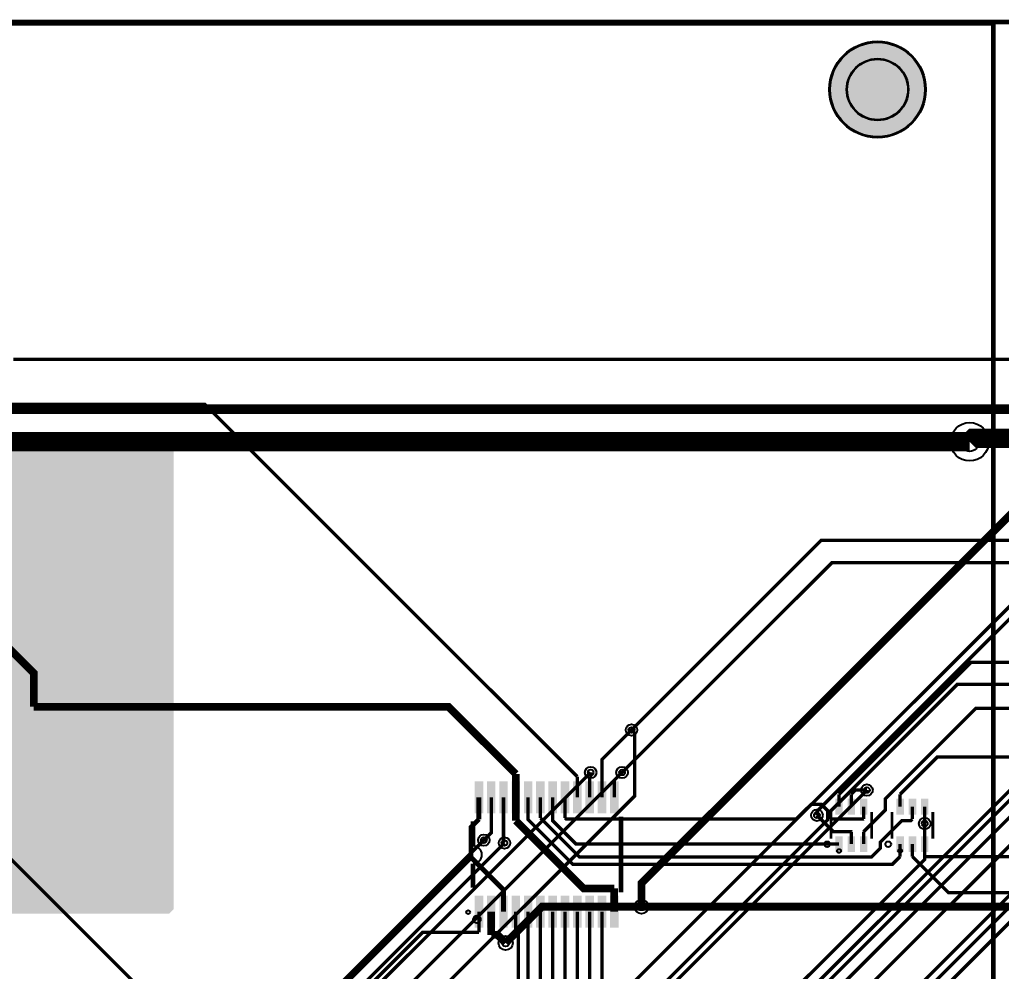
# Model space of a CAD drawing. Header units: millimetres. Extents: x 0 to 210, y -1 to 136.
# Drawn here: x 82.9 to 134.7, y 85.4 to 135.8 of the extents above; entities that cross this region are included whole.
import ezdxf

# ---------------------------------------------------------------- set-up
doc = ezdxf.new("R2010")
doc.units = ezdxf.units.MM
for name, color, linetype, true_color in [('BoardOutLine', 7, 'Continuous', 0xff00ff), ('BottomLayer', 7, 'Continuous', 0x0000ff), ('BottomSolderMaskLayer', 7, 'Continuous', 0xaa00ff), ('Document', 7, 'Continuous', 0xffffff), ('Hole', 7, 'Continuous', 0x222222), ('Multi-Layer', 7, 'Continuous', 0xc0c0c0), ('TopLayer', 7, 'Continuous', 0xff0000), ('TopPasteMaskLayer', 7, 'Continuous', 0x808080), ('TopSilkLayer', 7, 'Continuous', 0xffcc00), ('TopSolderMaskLayer', 7, 'Continuous', 0x800080)]:
    doc.layers.add(name, color=color, linetype=linetype, true_color=true_color)

msp = doc.modelspace()

# ---------------------------------------------------------------- hatches: boundary and pattern name
at = {"layer": 'BottomSolderMaskLayer'}
msp.add_hatch(color=256, dxfattribs=at).paths.add_polyline_path([(125.632, 132.058, 1), (130.733, 132.058, 1)])
at = {"layer": 'TopLayer'}
for points in [[(73.813, 113.894), (73.813, 89.027), (74.346, 88.494), (90.754, 88.494), (90.983, 88.722), (90.983, 113.437), (90.475, 113.945)], [(106.918, 95.466), (107.318, 95.466), (107.318, 93.816), (106.918, 93.816)], [(107.568, 95.466), (107.968, 95.466), (107.968, 93.816), (107.568, 93.816)], [(108.218, 95.466), (108.618, 95.466), (108.618, 93.816), (108.218, 93.816)], [(108.868, 95.466), (109.268, 95.466), (109.268, 93.816), (108.868, 93.816)], [(109.518, 95.466), (109.918, 95.466), (109.918, 93.816), (109.518, 93.816)], [(110.168, 95.466), (110.568, 95.466), (110.568, 93.816), (110.168, 93.816)], [(110.818, 95.466), (111.218, 95.466), (111.218, 93.816), (110.818, 93.816)], [(111.468, 95.466), (111.868, 95.466), (111.868, 93.816), (111.468, 93.816)], [(112.118, 95.466), (112.518, 95.466), (112.518, 93.816), (112.118, 93.816)], [(112.768, 95.466), (113.168, 95.466), (113.168, 93.816), (112.768, 93.816)], [(113.418, 95.466), (113.818, 95.466), (113.818, 93.816), (113.418, 93.816)], [(114.068, 95.466), (114.468, 95.466), (114.468, 93.816), (114.068, 93.816)], [(125.972, 94.536), (126.322, 94.536), (126.322, 93.756), (125.972, 93.756)], [(126.622, 94.536), (126.972, 94.536), (126.972, 93.756), (126.622, 93.756)], [(127.272, 94.536), (127.622, 94.536), (127.622, 93.756), (127.272, 93.756)], [(129.197, 94.536), (129.547, 94.536), (129.547, 93.756), (129.197, 93.756)], [(129.847, 94.536), (130.197, 94.536), (130.197, 93.756), (129.847, 93.756)], [(130.497, 94.536), (130.847, 94.536), (130.847, 93.756), (130.497, 93.756)], [(125.972, 92.556), (126.322, 92.556), (126.322, 91.776), (125.972, 91.776)], [(126.622, 92.556), (126.972, 92.556), (126.972, 91.776), (126.622, 91.776)], [(127.272, 92.556), (127.622, 92.556), (127.622, 91.776), (127.272, 91.776)], [(129.197, 92.556), (129.547, 92.556), (129.547, 91.776), (129.197, 91.776)], [(129.847, 92.556), (130.197, 92.556), (130.197, 91.776), (129.847, 91.776)], [(130.497, 92.556), (130.847, 92.556), (130.847, 91.776), (130.497, 91.776)], [(106.918, 89.42), (107.318, 89.42), (107.318, 87.77), (106.918, 87.77)], [(107.568, 89.42), (107.968, 89.42), (107.968, 87.77), (107.568, 87.77)], [(108.218, 89.42), (108.618, 89.42), (108.618, 87.77), (108.218, 87.77)], [(108.868, 89.42), (109.268, 89.42), (109.268, 87.77), (108.868, 87.77)], [(109.518, 89.42), (109.918, 89.42), (109.918, 87.77), (109.518, 87.77)], [(110.168, 89.42), (110.568, 89.42), (110.568, 87.77), (110.168, 87.77)], [(110.818, 89.42), (111.218, 89.42), (111.218, 87.77), (110.818, 87.77)], [(111.468, 89.42), (111.868, 89.42), (111.868, 87.77), (111.468, 87.77)], [(112.118, 89.42), (112.518, 89.42), (112.518, 87.77), (112.118, 87.77)], [(112.768, 89.42), (113.168, 89.42), (113.168, 87.77), (112.768, 87.77)], [(113.418, 89.42), (113.818, 89.42), (113.818, 87.77), (113.418, 87.77)], [(114.068, 89.42), (114.468, 89.42), (114.468, 87.77), (114.068, 87.77)]]:
    msp.add_hatch(color=256, dxfattribs=at).paths.add_polyline_path(points)
at = {"layer": 'TopPasteMaskLayer'}
for points in [[(106.918, 95.466), (107.318, 95.466), (107.318, 93.816), (106.918, 93.816)], [(107.568, 95.466), (107.968, 95.466), (107.968, 93.816), (107.568, 93.816)], [(108.218, 95.466), (108.618, 95.466), (108.618, 93.816), (108.218, 93.816)], [(108.868, 95.466), (109.268, 95.466), (109.268, 93.816), (108.868, 93.816)], [(109.518, 95.466), (109.918, 95.466), (109.918, 93.816), (109.518, 93.816)], [(110.168, 95.466), (110.568, 95.466), (110.568, 93.816), (110.168, 93.816)], [(110.818, 95.466), (111.218, 95.466), (111.218, 93.816), (110.818, 93.816)], [(111.468, 95.466), (111.868, 95.466), (111.868, 93.816), (111.468, 93.816)], [(112.118, 95.466), (112.518, 95.466), (112.518, 93.816), (112.118, 93.816)], [(112.768, 95.466), (113.168, 95.466), (113.168, 93.816), (112.768, 93.816)], [(113.418, 95.466), (113.818, 95.466), (113.818, 93.816), (113.418, 93.816)], [(114.068, 95.466), (114.468, 95.466), (114.468, 93.816), (114.068, 93.816)], [(125.972, 94.536), (126.322, 94.536), (126.322, 93.756), (125.972, 93.756)], [(126.622, 94.536), (126.972, 94.536), (126.972, 93.756), (126.622, 93.756)], [(127.272, 94.536), (127.622, 94.536), (127.622, 93.756), (127.272, 93.756)], [(129.197, 94.536), (129.547, 94.536), (129.547, 93.756), (129.197, 93.756)], [(129.847, 94.536), (130.197, 94.536), (130.197, 93.756), (129.847, 93.756)], [(130.497, 94.536), (130.847, 94.536), (130.847, 93.756), (130.497, 93.756)], [(125.972, 92.556), (126.322, 92.556), (126.322, 91.776), (125.972, 91.776)], [(126.622, 92.556), (126.972, 92.556), (126.972, 91.776), (126.622, 91.776)], [(127.272, 92.556), (127.622, 92.556), (127.622, 91.776), (127.272, 91.776)], [(129.197, 92.556), (129.547, 92.556), (129.547, 91.776), (129.197, 91.776)], [(129.847, 92.556), (130.197, 92.556), (130.197, 91.776), (129.847, 91.776)], [(130.497, 92.556), (130.847, 92.556), (130.847, 91.776), (130.497, 91.776)], [(106.918, 89.42), (107.318, 89.42), (107.318, 87.77), (106.918, 87.77)], [(107.568, 89.42), (107.968, 89.42), (107.968, 87.77), (107.568, 87.77)], [(108.218, 89.42), (108.618, 89.42), (108.618, 87.77), (108.218, 87.77)], [(108.868, 89.42), (109.268, 89.42), (109.268, 87.77), (108.868, 87.77)], [(109.518, 89.42), (109.918, 89.42), (109.918, 87.77), (109.518, 87.77)], [(110.168, 89.42), (110.568, 89.42), (110.568, 87.77), (110.168, 87.77)], [(110.818, 89.42), (111.218, 89.42), (111.218, 87.77), (110.818, 87.77)], [(111.468, 89.42), (111.868, 89.42), (111.868, 87.77), (111.468, 87.77)], [(112.118, 89.42), (112.518, 89.42), (112.518, 87.77), (112.118, 87.77)], [(112.768, 89.42), (113.168, 89.42), (113.168, 87.77), (112.768, 87.77)], [(113.418, 89.42), (113.818, 89.42), (113.818, 87.77), (113.418, 87.77)], [(114.068, 89.42), (114.468, 89.42), (114.468, 87.77), (114.068, 87.77)]]:
    msp.add_hatch(color=256, dxfattribs=at).paths.add_polyline_path(points)
at = {"layer": 'TopSolderMaskLayer'}
for points in [[(125.632, 132.058, 1), (130.733, 132.058, 1)], [(106.893, 95.491), (107.344, 95.491), (107.344, 93.79), (106.893, 93.79)], [(107.543, 95.491), (107.994, 95.491), (107.994, 93.79), (107.543, 93.79)], [(108.193, 95.491), (108.644, 95.491), (108.644, 93.79), (108.193, 93.79)], [(108.843, 95.491), (109.294, 95.491), (109.294, 93.79), (108.843, 93.79)], [(109.493, 95.491), (109.944, 95.491), (109.944, 93.79), (109.493, 93.79)], [(110.143, 95.491), (110.594, 95.491), (110.594, 93.79), (110.143, 93.79)], [(110.793, 95.491), (111.244, 95.491), (111.244, 93.79), (110.793, 93.79)], [(111.443, 95.491), (111.894, 95.491), (111.894, 93.79), (111.443, 93.79)], [(112.093, 95.491), (112.544, 95.491), (112.544, 93.79), (112.093, 93.79)], [(112.743, 95.491), (113.194, 95.491), (113.194, 93.79), (112.743, 93.79)], [(113.393, 95.491), (113.844, 95.491), (113.844, 93.79), (113.393, 93.79)], [(114.043, 95.491), (114.494, 95.491), (114.494, 93.79), (114.043, 93.79)], [(125.946, 94.562), (126.347, 94.562), (126.347, 93.731), (125.946, 93.731)], [(126.596, 94.562), (126.997, 94.562), (126.997, 93.731), (126.596, 93.731)], [(127.246, 94.562), (127.647, 94.562), (127.647, 93.731), (127.246, 93.731)], [(129.172, 94.562), (129.573, 94.562), (129.573, 93.731), (129.172, 93.731)], [(129.822, 94.562), (130.223, 94.562), (130.223, 93.731), (129.822, 93.731)], [(130.472, 94.562), (130.873, 94.562), (130.873, 93.731), (130.472, 93.731)], [(125.946, 92.582), (126.347, 92.582), (126.347, 91.751), (125.946, 91.751)], [(126.596, 92.582), (126.997, 92.582), (126.997, 91.751), (126.596, 91.751)], [(127.246, 92.582), (127.647, 92.582), (127.647, 91.751), (127.246, 91.751)], [(129.172, 92.582), (129.573, 92.582), (129.573, 91.751), (129.172, 91.751)], [(129.822, 92.582), (130.223, 92.582), (130.223, 91.751), (129.822, 91.751)], [(130.472, 92.582), (130.873, 92.582), (130.873, 91.751), (130.472, 91.751)], [(106.893, 89.446), (107.344, 89.446), (107.344, 87.745), (106.893, 87.745)], [(107.543, 89.446), (107.994, 89.446), (107.994, 87.745), (107.543, 87.745)], [(108.193, 89.446), (108.644, 89.446), (108.644, 87.745), (108.193, 87.745)], [(108.843, 89.446), (109.294, 89.446), (109.294, 87.745), (108.843, 87.745)], [(109.493, 89.446), (109.944, 89.446), (109.944, 87.745), (109.493, 87.745)], [(110.143, 89.446), (110.594, 89.446), (110.594, 87.745), (110.143, 87.745)], [(110.793, 89.446), (111.244, 89.446), (111.244, 87.745), (110.793, 87.745)], [(111.443, 89.446), (111.894, 89.446), (111.894, 87.745), (111.443, 87.745)], [(112.093, 89.446), (112.544, 89.446), (112.544, 87.745), (112.093, 87.745)], [(112.743, 89.446), (113.194, 89.446), (113.194, 87.745), (112.743, 87.745)], [(113.393, 89.446), (113.844, 89.446), (113.844, 87.745), (113.393, 87.745)], [(114.043, 89.446), (114.494, 89.446), (114.494, 87.745), (114.043, 87.745)]]:
    msp.add_hatch(color=256, dxfattribs=at).paths.add_polyline_path(points)

# ---------------------------------------------------------------- linework, layer by layer
at = {"layer": 'BoardOutLine', "const_width": 0.254}
msp.add_lwpolyline([(-0.086, 135.625), (209.914, 135.625), (209.914, -0.375), (-0.086, -0.375), (-0.086, 135.625)], close=True, dxfattribs=at)
at = {"layer": 'BottomLayer'}
for points, const_width in [([(62.687, 115.163), (139.614, 115.163), (144.958, 109.819), (144.958, 40.004), (142.138, 37.185), (140.767, 37.185)], 0.508), ([(62.687, 115.163), (139.614, 115.163), (144.958, 109.819), (144.958, 105.616)], 0.406), ([(61.697, 97.104), (61.697, 105.766), (68.148, 112.217), (69.368, 113.437), (133.045, 113.437)], 1.016), ([(61.697, 97.104), (61.697, 105.766), (69.368, 113.437), (133.046, 113.437)], 0.254), ([(115.708, 88.86), (115.708, 90.098), (137.835, 112.225), (139.311, 112.225), (140.767, 110.769)], 0.406), ([(92.2, 81.569), (67.698, 106.071), (65.879, 106.071), (63.598, 103.79), (63.598, 97.096), (45.39, 78.889), (43.688, 78.889)], 0.178), ([(99.67, 67.412), (100.94, 68.682), (100.94, 70.514), (136.114, 105.689), (138.227, 105.689)], 0.178), ([(124.978, 93.691), (124.978, 93.897), (135.499, 104.419), (138.696, 104.419), (139.574, 103.54), (139.574, 102.604), (140.317, 101.862), (141.236, 101.862), (143.206, 99.892), (143.206, 86.17), (123.16, 66.124), (116.906, 66.124), (116.18, 66.85), (116.18, 68.056), (117.45, 69.326), (117.45, 69.952)], 0.178), ([(110.267, 71.471), (110.374, 71.578), (112.254, 71.578), (137.576, 96.9), (138.777, 96.9), (139.497, 97.62), (139.497, 101.879), (138.227, 103.149)], 0.178), ([(104.75, 67.412), (103.48, 68.682), (103.48, 71.382), (125.551, 93.453), (125.551, 93.766), (132.394, 100.609), (138.227, 100.609)], 0.178), ([(115.182, 98.201), (115.348, 98.035), (115.348, 94.71), (98.4, 77.762), (98.4, 69.307), (97.13, 68.037), (97.13, 67.412)], 0.178), ([(138.227, 98.069), (112.203, 72.045), (110.029, 72.045), (108.559, 70.574), (108.559, 68.681), (107.29, 67.412)], 0.178), ([(86, 32.465), (86.518, 32.983), (86.518, 59.93), (93.32, 66.732), (93.32, 76.251), (113.024, 95.955)], 0.178), ([(94.59, 67.412), (94.59, 67.917), (95.86, 69.187), (95.86, 77.132), (114.682, 95.955)], 0.178), ([(109.83, 67.412), (111.1, 68.682), (111.1, 70.617), (111.704, 71.22), (112.788, 71.22), (137.096, 95.529), (138.227, 95.529)], 0.178), ([(117.45, 67.412), (118.721, 68.683), (118.721, 72.408), (136.849, 90.536), (140.644, 90.536), (141.935, 91.827), (141.935, 94.36), (140.767, 95.529)], 0.178), ([(114.667, 76.143), (114.667, 82.063), (127.619, 95.015), (127.619, 95.023)], 0.178), ([(112.37, 67.412), (113.64, 68.682), (113.64, 70.563), (136.065, 92.989), (138.227, 92.989)], 0.178), ([(139.6, 92.989), (139.6, 92.697), (138.468, 91.565), (137.255, 91.565), (116.18, 70.49), (116.18, 68.682), (114.91, 67.412)], 0.178), ([(115.748, 76.434), (130.672, 91.358), (130.672, 93.25)], 0.178), ([(92.2, 81.569), (96.571, 81.569), (107.378, 92.376)], 0.178), ([(86.237, 64.249), (88.24, 66.251), (88.24, 71.998), (108.468, 92.226)], 0.178), ([(122.53, 69.952), (122.53, 75.401), (136.725, 89.596)], 0.178), ([(108.533, 86.942), (110.45, 88.86), (115.708, 88.86)], 0.406)]:
    msp.add_lwpolyline(points, dxfattribs=dict(at, const_width=const_width))
at = {"layer": 'BottomSolderMaskLayer'}
for radius in [2.551, 1.633]:
    msp.add_circle((128.182, 132.058), radius, dxfattribs=at)
at = {"layer": 'Document'}
for centre, radius in [((126.147, 91.806), 0.1), ((129.372, 91.806), 0.1), ((107.011, 88.189), 0.2)]:
    msp.add_circle(centre, radius, dxfattribs=at)
at = {"layer": 'Hole'}
for centre, radius in [((133.046, 113.437), 0.508), ((115.182, 98.2), 0.152), ((113.024, 95.955), 0.152), ((114.682, 95.955), 0.152), ((127.619, 95.023), 0.152), ((124.978, 93.691), 0.152), ((130.672, 93.25), 0.152), ((107.378, 92.376), 0.152), ((108.468, 92.226), 0.152), ((115.708, 88.86), 0.191), ((108.532, 86.942), 0.191)]:
    msp.add_circle(centre, radius, dxfattribs=at)
at = {"layer": 'Multi-Layer'}
for centre, radius in [((128.182, 132.058), 2.5), ((128.182, 132.058), 1.6), ((133.046, 113.437), 1.016), ((115.182, 98.2), 0.305), ((113.024, 95.955), 0.305), ((114.682, 95.955), 0.305), ((127.619, 95.023), 0.305), ((124.978, 93.691), 0.305), ((130.672, 93.25), 0.305), ((107.378, 92.376), 0.305), ((108.468, 92.226), 0.305), ((115.708, 88.86), 0.381), ((108.532, 86.942), 0.381)]:
    msp.add_circle(centre, radius, dxfattribs=at)
at = {"layer": 'TopLayer'}
for points, const_width in [([(54, 122.686), (54.001, 122.688), (58.356, 122.688), (58.692, 122.352), (64.93, 122.352), (66.2, 121.082), (69.412, 121.082), (69.507, 121.177), (76.932, 121.177), (77.66, 120.449), (77.66, 119.091), (81.336, 115.414), (92.637, 115.414), (112.318, 95.733)], 0.178), ([(96.494, 13.552), (96.494, 14.277), (95.178, 15.593), (92.435, 15.593), (91.482, 14.64), (91.482, 12.685), (92.709, 11.458), (132.072, 11.458), (151.125, 30.511), (151.125, 111.335), (144.66, 117.799), (82.527, 117.799)], 0.178), ([(133.045, 113.437), (133.223, 113.614), (147.625, 113.614), (149.835, 111.405), (149.835, 105.334), (147.649, 103.149), (140.767, 103.149)], 1.016), ([(133.046, 113.437), (133.223, 113.615), (147.625, 113.615), (149.835, 111.405), (149.835, 105.334)], 0.254), ([(114.682, 95.955), (125.776, 107.048), (138.72, 107.048), (139.48, 107.808), (139.48, 109.515), (138.227, 110.769)], 0.178), ([(115.182, 98.201), (125.21, 108.229), (138.227, 108.229)], 0.178), ([(83.595, 99.43), (83.595, 101.212), (81.226, 103.582)], 0.406), ([(126.147, 94.803), (133.127, 101.783), (144.556, 101.783), (148.016, 98.323), (148.016, 95.045), (147.04, 94.068)], 0.178), ([(83.595, 99.43), (105.51, 99.43), (109.068, 95.872)], 0.406), ([(127.447, 92.823), (128.591, 93.968), (128.591, 94.562), (133.368, 99.339), (143.892, 99.339), (145.724, 97.507)], 0.178), ([(113.618, 94.641), (113.618, 96.637), (115.182, 98.201)], 0.178), ([(129.372, 94.803), (131.34, 96.771), (141.177, 96.771), (141.89, 96.058), (145.853, 96.058)], 0.178), ([(109.068, 94.641), (109.068, 95.872)], 0.406), ([(112.968, 95.733), (113.024, 95.788), (113.024, 95.955)], 0.178), ([(114.268, 95.541), (114.682, 95.955)], 0.178), ([(112.318, 94.641), (112.318, 95.733)], 0.178), ([(112.968, 94.641), (112.968, 95.733)], 0.178), ([(114.268, 94.641), (114.268, 95.541)], 0.178), ([(115.708, 88.86), (143.485, 88.86), (149.084, 94.46), (149.084, 95.447)], 0.406), ([(126.797, 94.803), (127.016, 95.023), (127.619, 95.023)], 0.178), ([(107.118, 94.641), (107.118, 93.485)], 0.254), ([(107.378, 92.376), (107.768, 92.767), (107.768, 94.641)], 0.178), ([(108.468, 92.226), (108.418, 92.276), (108.418, 94.641)], 0.178), ([(109.068, 94.641), (109.068, 93.409)], 0.406), ([(129.372, 91.509), (128.957, 91.094), (112.084, 91.094), (109.718, 93.46), (109.718, 94.641)], 0.178), ([(110.368, 94.641), (110.368, 93.549)], 0.178), ([(111.018, 94.641), (111.018, 93.404), (112.257, 92.166), (126.147, 92.166)], 0.178), ([(111.668, 94.641), (111.668, 93.549)], 0.178), ([(126.147, 94.146), (126.147, 94.803)], 0.178), ([(126.797, 94.146), (126.797, 94.803)], 0.178), ([(129.372, 94.146), (129.372, 94.803)], 0.178), ([(127.447, 93.489), (127.445, 93.488), (125.771, 93.488), (125.551, 93.708), (125.551, 93.928), (125.216, 94.264), (124.662, 94.264), (123.885, 93.488), (111.73, 93.488), (111.668, 93.549)], 0.178), ([(127.447, 94.146), (127.447, 93.489)], 0.178), ([(130.022, 94.146), (130.022, 93.489)], 0.178), ([(130.672, 93.25), (130.672, 94.146)], 0.178), ([(107.118, 93.485), (106.704, 93.07), (106.704, 91.466)], 0.254), ([(109.068, 93.409), (112.65, 89.827), (114.268, 89.827)], 0.406), ([(110.368, 93.549), (112.431, 91.487), (127.86, 91.487), (128.334, 91.96), (128.334, 92.272), (129.474, 93.411), (129.945, 93.411), (130.022, 93.489)], 0.178), ([(126.797, 92.823), (126.795, 92.825), (125.843, 92.825), (124.978, 93.691)], 0.178), ([(126.797, 92.166), (126.797, 92.823)], 0.178), ([(127.447, 92.166), (127.447, 92.823)], 0.178), ([(129.372, 92.166), (129.372, 91.509)], 0.178), ([(130.022, 92.166), (130.022, 91.509)], 0.178), ([(130.672, 92.166), (130.672, 91.509)], 0.178), ([(130.672, 91.509), (145.113, 91.509), (145.743, 92.139)], 0.178), ([(106.704, 91.466), (98.601, 83.363), (75.438, 83.363)], 0.254), ([(106.704, 91.466), (108.418, 89.751)], 0.254), ([(130.022, 91.509), (131.936, 89.596), (136.725, 89.596)], 0.178), ([(108.418, 88.595), (108.418, 89.751)], 0.254), ([(114.268, 88.86), (114.268, 89.827)], 0.406), ([(107.768, 88.595), (107.768, 87.364)], 0.406), ([(114.268, 88.595), (114.268, 88.86)], 0.406), ([(114.268, 88.86), (115.708, 88.86)], 0.406), ([(109.718, 88.595), (109.718, 82.54), (97.13, 69.952)], 0.178), ([(110.368, 88.595), (110.368, 80.65), (99.67, 69.952)], 0.178), ([(111.018, 88.595), (111.018, 78.76), (102.21, 69.952)], 0.178), ([(111.668, 88.595), (111.668, 76.87), (104.75, 69.952)], 0.178), ([(107.118, 88.595), (107.118, 87.504)], 0.178), ([(112.318, 88.595), (112.318, 74.98), (107.29, 69.952)], 0.178), ([(109.068, 88.595), (109.068, 87.504)], 0.178), ([(112.968, 88.595), (112.968, 87.504)], 0.178), ([(113.618, 88.595), (113.618, 77.116)], 0.178), ([(94.84, 70.201), (109.206, 84.568), (109.206, 87.366), (109.068, 87.504)], 0.178), ([(107.118, 87.504), (104.147, 87.504), (95.916, 79.273)], 0.178), ([(107.768, 87.364), (108.111, 87.364), (108.533, 86.942)], 0.406), ([(112.968, 87.504), (112.968, 73.09), (109.83, 69.952)], 0.178)]:
    msp.add_lwpolyline(points, dxfattribs=dict(at, const_width=const_width))
at = {"layer": 'TopSilkLayer', "const_width": 0.254}
msp.add_lwpolyline([(134.296, 64.201), (28.096, 64.201), (28.096, 135.566), (134.296, 135.566), (134.296, 64.201)], close=True, dxfattribs=at)
at = {"layer": 'TopSilkLayer'}
for points, const_width in [([(125.72, 92.455), (125.72, 93.857)], 0.152), ([(127.873, 92.455), (127.873, 93.857)], 0.152), ([(128.946, 92.455), (128.946, 93.857)], 0.152), ([(131.099, 92.455), (131.099, 93.857)], 0.152), ([(106.807, 92.101), (106.807, 93.371)], 0.254), ([(114.63, 93.625), (114.63, 89.611)], 0.254), ([(106.807, 89.865), (106.807, 91.135)], 0.254)]:
    msp.add_lwpolyline(points, dxfattribs=dict(at, const_width=const_width))
for centre, radius in [((125.519, 92.164), 0.15), ((128.745, 92.164), 0.15), ((106.553, 88.57), 0.1)]:
    msp.add_circle(centre, radius, dxfattribs=at)
msp.add_arc((106.807, 91.605), 0.47, 270, 90, dxfattribs=at)
at = {"layer": 'TopSolderMaskLayer'}
for radius in [2.551, 1.633]:
    msp.add_circle((128.182, 132.058), radius, dxfattribs=at)

doc.saveas('drawing.dxf')
